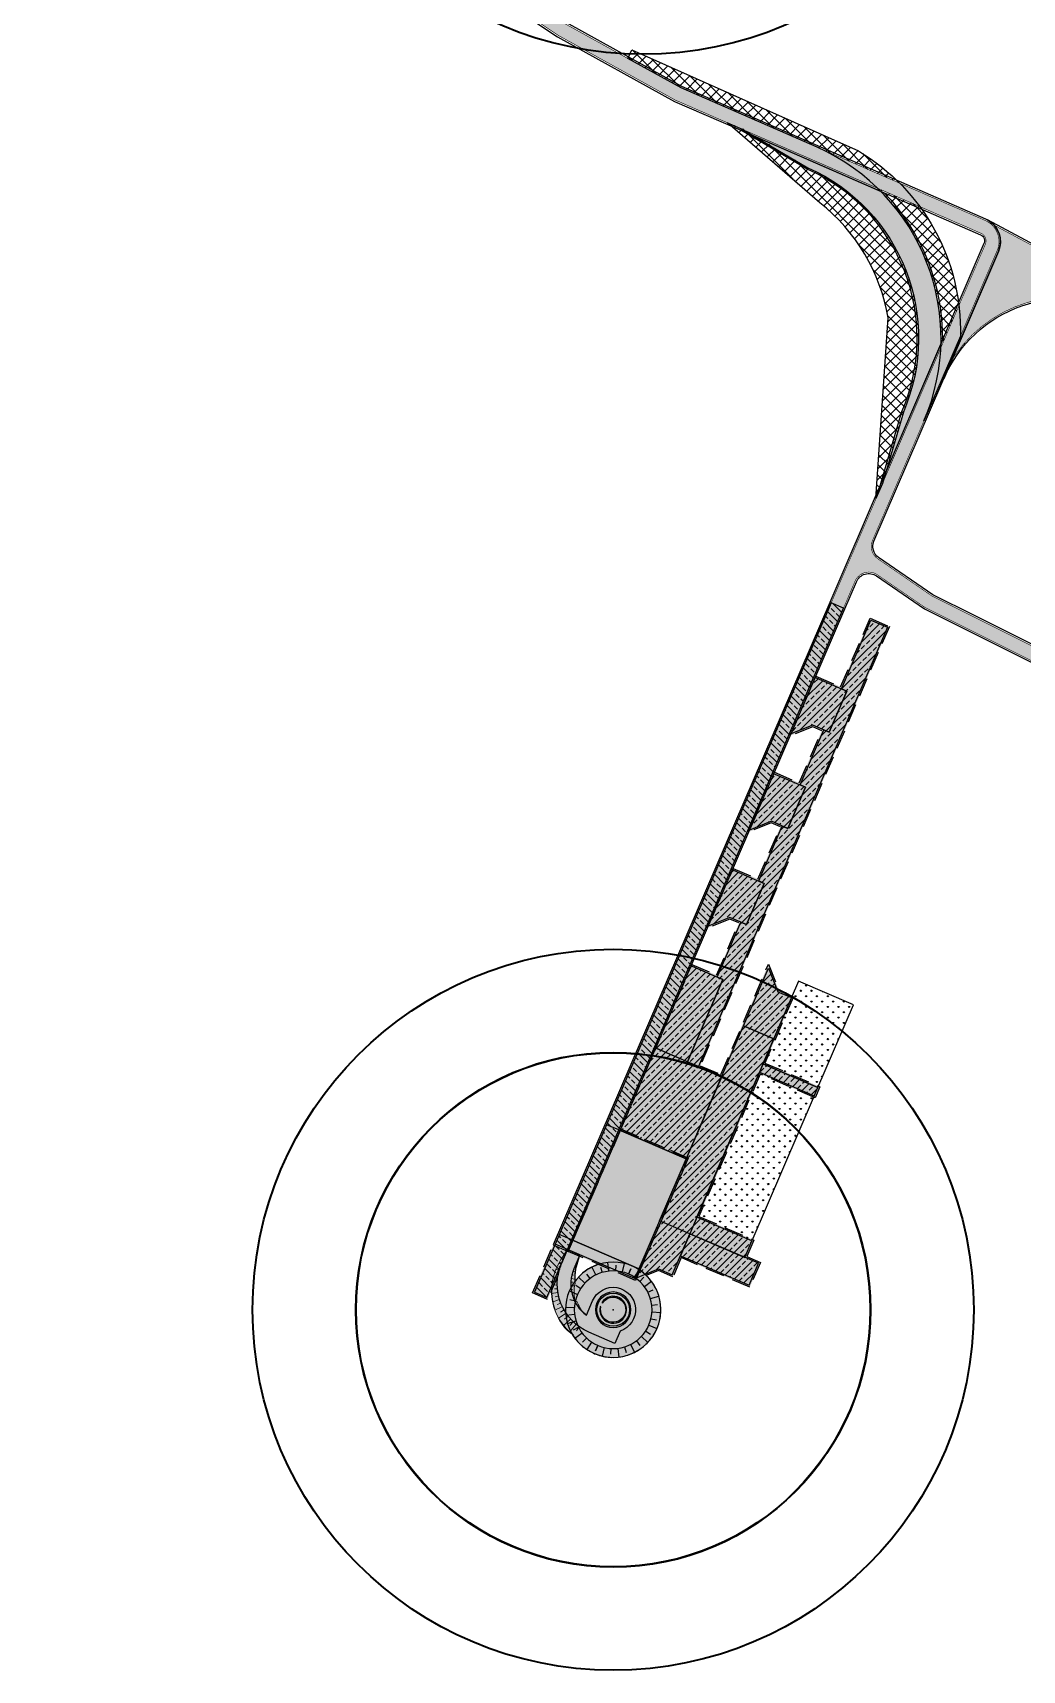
# Model space of a CAD drawing. Extents: x 466263 to 469319, y 5887365 to 5890189.
# Drawn here: x 467568 to 467899, y 5888338 to 5888886 of the extents above; entities that cross this region are included whole.
import ezdxf

# ---------------------------------------------------------------- set-up
doc = ezdxf.new("R2010")
doc.units = 0
doc.header["$MEASUREMENT"] = 0
doc.linetypes.add('VERDECKT', pattern=[9.524999999999995, 6.349999999999997, -3.174999999999998])
doc.layers.get('0').update_dxf_attribs({"linetype": 'CONTINUOUS'})
for name, color, linetype, transparency in [('UTEC -Flächen mit Böschung 0.5 m- KSF dauerhaft', 24, 'VERDECKT', 0.5), ('UTEC -Flächen mit Böschung 0.5 m- KSF temporär', 54, 'VERDECKT', 0.5), ('UTEC -Flächen mit Böschung 0.5 m- Zuwegung dauerhaft', 32, 'VERDECKT', 0.5), ('UTEC -Flächen mit Böschung 0.5 m- Zuwegung temporär', 84, 'VERDECKT', 0.5), ('UTEC -Flächen- Fundament', 162, 'VERDECKT', 0.5), ('UTEC -Flächen- KSF Blattlager', 254, 'CONTINUOUS', 0.5), ('UTEC -Flächen- KSF dauerhaft', 252, 'CONTINUOUS', 0.5), ('UTEC -Flächen- KSF temporär', 254, 'CONTINUOUS', 0.5), ('UTEC -Flächen- Zuwegung dauerhaft', 33, 'CONTINUOUS', 0.5), ('UTEC -Flächen- Zuwegung temporär', 85, 'CONTINUOUS', 0.5), ('UTEC -Flächen- Zuwegung Überschwenkbereich', 252, 'CONTINUOUS', 0.5)]:
    doc.layers.add(name, color=color, linetype=linetype, transparency=transparency)
for name, color, linetype, lineweight in [('UTEC -WKA- Kreise - Baulast', 70, 'CONTINUOUS', 35), ('UTEC -WKA- Kreise - Rotor (ohne Exzentrizität)', 150, 'CONTINUOUS', 35), ('UTEC -WKA- Kreise - Rotorüberstrich (mit Exzentrizität)', 150, 'CONTINUOUS', 35)]:
    doc.layers.add(name, color=color, linetype=linetype, lineweight=lineweight)
for name, color, linetype in [('UTEC -WKA- Kreise - Standort', 10, 'CONTINUOUS'), ('UTEC -WKA- KSF Blattlager', 253, 'CONTINUOUS'), ('UTEC -WKA- KSF dauerhaft', 7, 'CONTINUOUS'), ('UTEC -WKA- KSF temporär', 253, 'CONTINUOUS'), ('UTEC -WKA- Turm & Fundament', 7, 'CONTINUOUS'), ('UTEC -WKA- Turm & Fundament Schraffur', 253, 'CONTINUOUS'), ('UTEC -Zuwegung- dauerhaft', 34, 'CONTINUOUS'), ('UTEC -Zuwegung- temporär', 86, 'CONTINUOUS'), ('UTEC -Zuwegung- Überschwenkbereich', 253, 'CONTINUOUS')]:
    doc.layers.add(name, color=color, linetype=linetype)
doc.layers.add('UTEC __Hilfslinien__', color=201, linetype='CONTINUOUS', plot=False)

# ---------------------------------------------------------------- blocks, each defined once
blk = doc.blocks.new('WKA - Fundament')
at = {"layer": 'UTEC -WKA- Turm & Fundament'}
for radius in [13, 5.94]:
    blk.add_circle((0, 0), radius, dxfattribs=at)
at = {"layer": 'UTEC -WKA- Turm & Fundament Schraffur'}
for points in [[(-8.356238925919111, 9.958577760551632), (-10.24860564883261, 12.21381260109001)], [(-6.499999999992722, 11.25833024920166), (-7.457968019860345, 12.91757953163915)], [(-4.446261863225116, 12.21600407022015), (-5.453169165174356, 14.98245914581139)], [(-2.257426309660559, 12.8025007891606), (-2.590125111487167, 14.68932945537017)], [(-2.2737e-12, 13), (-3.638e-12, 15.94399999999905)], [(2.257426309667605, 12.80250078915924), (2.590125111494669, 14.68932945537199)], [(4.446261863231483, 12.21600407021742), (5.453169165181633, 14.98245914581139)], [(6.499999999998181, 11.25833024919848), (7.457968019870349, 12.91757953164415)], [(8.356238925923435, 9.958577760547996), (10.24860564883988, 12.21381260109001)], [(-11.25833024919552, 6.500000000003637), (-13.80790903793104, 7.972000000000661)], [(-9.958577760542992, 8.356238925929574), (-11.42626991715178, 9.587778873221849)], [(9.958577760545948, 8.356238925925936), (11.42626991716611, 9.587778873227762)], [(11.25833024919734, 6.500000000000452), (13.80790903793831, 7.972000000000661)], [(-12.80250078915833, 2.2574263096717), (-15.70177481401924, 2.768646544721832)], [(-14.91593603973206, 0), (-13, 0)], [(-13, 0), (-14.91593603973206, 0)], [(-12.21600407021583, 4.446261863236486), (-14.01639502864964, 5.101550582148774)], [(12.21600407021651, 4.446261863234211), (14.01639502866737, 5.101550582152412)], [(12.80250078915855, 2.257426309670333), (15.70177481402652, 2.768646544721832)], [(13, 0), (14.91593603975116, 0)], [(14.91593603975116, 0), (13, 0)], [(-15.70177481402675, -2.768646544721375), (-12.80250078915878, -2.257426309669881)], [(-14.01639502865191, -5.101550582146046), (-12.21600407021674, -4.446261863233758)], [(14.01639502866965, -5.101550582150136), (12.21600407021765, -4.446261863231483)], [(15.70177481403402, -2.768646544721375), (12.80250078915901, -2.257426309668517)], [(-13.80790903793831, -7.972000000001571), (-11.25833024919689, -6.500000000001362)], [(-11.42626991715656, -9.587778873220033), (-9.958577760545722, -8.356238925925936)], [(-10.24860564884125, -12.21381260109047), (-8.356238925924117, -9.95857776054754)], [(10.24860564884852, -12.21381260109047), (8.356238925928206, -9.958577760543903)], [(11.42626991717065, -9.587778873225943), (9.958577760548678, -8.356238925922298)], [(13.80790903794559, -7.972000000001571), (11.2583302491987, -6.499999999998181)], [(-7.457968019866711, -12.91757953163869), (-6.499999999997726, -11.25833024919893)], [(-5.453169165181178, -14.98245914581184), (-4.446261863231028, -12.21600407021788)], [(-2.590125111494669, -14.68932945537244), (-2.257426309667605, -12.80250078915924)], [(1.04592e-11, -15.94400000000087), (9.0949e-12, -13)], [(2.590125111502401, -14.68932945537426), (2.257426309674654, -12.80250078915787)], [(5.453169165188455, -14.98245914581184), (4.446261863237396, -12.2160040702156)], [(7.457968019876942, -12.91757953164415), (6.500000000003183, -11.25833024919575)]]:
    blk.add_lwpolyline(points, dxfattribs=at)
blk.add_circle((0, 0), 15.944, dxfattribs=at)

msp = doc.modelspace()

# ---------------------------------------------------------------- hatches: boundary and pattern name
at = {"layer": 'UTEC -Flächen mit Böschung 0.5 m- KSF dauerhaft'}
h = msp.add_hatch(color=256, dxfattribs=at)
h.dxf.hatch_style = 1
h.paths.add_polyline_path([(467770.1296144328, 5888468.9222473), (467747.6252475551, 5888478.607466526), (467765.2167681879, 5888519.482745139), (467787.7211350656, 5888509.797525911)])
at = {"layer": 'UTEC -Flächen mit Böschung 0.5 m- KSF temporär'}
h = msp.add_hatch(color=256, dxfattribs=at)
h.dxf.hatch_style = 1
edge = h.paths.add_edge_path()
edge.add_line((467765.2167681879, 5888519.482745139), (467788.9356724119, 5888574.595480349))
edge.add_line((467788.9356724119, 5888574.595480349), (467797.2025826934, 5888571.037644718))
edge.add_line((467797.2025826934, 5888571.037644718), (467804.713569031, 5888588.490010866))
edge.add_line((467804.713569031, 5888588.490010866), (467801.688896497, 5888589.791741181))
edge.add_line((467801.688896497, 5888589.791741181), (467794.1905534305, 5888586.805608752))
edge.add_line((467794.1905534305, 5888586.805608752), (467802.7716998758, 5888606.74457589))
edge.add_line((467802.7716998758, 5888606.74457589), (467811.0386101574, 5888603.186740255))
edge.add_line((467811.0386101574, 5888603.186740255), (467818.549596495, 5888620.639106404))
edge.add_line((467818.549596495, 5888620.639106404), (467815.524923961, 5888621.940836721))
edge.add_line((467815.524923961, 5888621.940836721), (467808.0265808945, 5888618.954704291))
edge.add_line((467808.0265808945, 5888618.954704291), (467816.6077273398, 5888638.893671428))
edge.add_line((467816.6077273398, 5888638.893671428), (467824.8746376215, 5888635.335835796))
edge.add_line((467824.8746376215, 5888635.335835796), (467832.3856239591, 5888652.788201945))
edge.add_line((467832.3856239591, 5888652.788201945), (467829.360951425, 5888654.08993226))
edge.add_line((467829.360951425, 5888654.08993226), (467821.8626083584, 5888651.103799832))
edge.add_line((467821.8626083584, 5888651.103799832), (467830.4437548038, 5888671.042766969))
edge.add_line((467830.4437548038, 5888671.042766969), (467838.7106650855, 5888667.484931336))
edge.add_line((467838.7106650855, 5888667.484931336), (467848.5935418454, 5888690.448571005))
edge.add_line((467848.5935418454, 5888690.448571005), (467855.0233609533, 5888687.681365516))
edge.add_line((467855.0233609533, 5888687.681365516), (467791.7729496892, 5888540.714071617))
edge.add_line((467791.7729496892, 5888540.714071617), (467798.6620415907, 5888537.749208587))
edge.add_line((467798.6620415907, 5888537.749208587), (467814.5565168384, 5888574.681269084))
edge.add_line((467814.5565168384, 5888574.681269084), (467818.0658797836, 5888565.869065359))
edge.add_line((467818.0658797836, 5888565.869065359), (467822.9276434913, 5888563.776704905))
edge.add_line((467822.9276434913, 5888563.776704905), (467813.3807845411, 5888541.593828982))
edge.add_line((467813.3807845411, 5888541.593828982), (467831.751696278, 5888533.687527574))
edge.add_line((467831.751696278, 5888533.687527574), (467830.1704359965, 5888530.013345228))
edge.add_line((467830.1704359965, 5888530.013345228), (467811.7995242595, 5888537.919646635))
edge.add_line((467811.7995242595, 5888537.919646635), (467791.3024378592, 5888490.293057957))
edge.add_line((467791.3024378592, 5888490.293057957), (467809.6733495961, 5888482.38675655))
edge.add_line((467809.6733495961, 5888482.38675655), (467807.3014591738, 5888476.875483028))
edge.add_line((467807.3014591738, 5888476.875483028), (467811.8941871082, 5888474.898907676))
edge.add_line((467811.8941871082, 5888474.898907676), (467808.3363514744, 5888466.631997395))
edge.add_line((467808.3363514744, 5888466.631997395), (467785.3727118033, 5888476.514874155))
edge.add_line((467785.3727118033, 5888476.514874155), (467782.6055063104, 5888470.085055048))
edge.add_line((467782.6055063104, 5888470.085055048), (467777.7437426027, 5888472.177415502))
edge.add_line((467777.7437426027, 5888472.177415502), (467773.6951462864, 5888470.56510667))
edge.add_arc((467762.6301968293, 5888459.085645469), 15.9439999988537, 46.05334746244547, 55.86903532643668)
edge.add_line((467771.5761588028, 5888472.283406655), (467787.7211350656, 5888509.797525911))
edge.add_line((467787.7211350656, 5888509.797525911), (467765.2167681879, 5888519.482745139))
edge = h.paths.add_edge_path()
edge.add_line((467744.168817402, 5888470.576179834), (467740.7072338231, 5888462.532918755))
edge.add_line((467740.7072338231, 5888462.532918755), (467735.6552330954, 5888464.707151642))
edge.add_line((467735.6552330954, 5888464.707151642), (467742.5732468274, 5888480.781699412))
edge.add_line((467742.5732468274, 5888480.781699412), (467747.1659747616, 5888478.80512406))
edge.add_line((467747.1659747616, 5888478.80512406), (467745.3514114072, 5888474.588843715))
edge.add_arc((467761.4259591797, 5888467.670829983), 17.50000000247827, 156.7143743619304, 170.4435070374228)
at = {"layer": 'UTEC -Flächen- Fundament', "lineweight": 20}
h = msp.add_hatch(color=256, dxfattribs=at)
h.dxf.hatch_style = 1
edge = h.paths.add_edge_path()
edge.add_line((467771.5761588028, 5888472.283406655), (467770.1296144328, 5888468.9222473))
edge.add_line((467770.1296144328, 5888468.9222473), (467757.7309490819, 5888474.25826909))
edge.add_arc((467762.6301968294, 5888459.085645469), 15.94400000142839, 107.8952940860347, 143.4101060261473)
edge.add_arc((467762.2711681329, 5888469.747515911), 12.49653124716716, 167.6465470224861, 185.3166089988393, ccw=False)
edge.add_line((467750.0639764875, 5888472.421046412), (467751.3329196433, 5888477.011793241))
edge.add_line((467751.3329196433, 5888477.011793241), (467747.1659747616, 5888478.80512406))
edge.add_line((467747.1659747616, 5888478.80512406), (467745.3514114072, 5888474.588843715))
edge.add_arc((467761.4259591797, 5888467.670829983), 17.50000000253174, 156.7143743620057, 170.4435070374545)
edge.add_line((467744.168817402, 5888470.576179834), (467742.0450212593, 5888465.641372841))
edge.add_arc((467760.1411703175, 5888465.1132762), 18.10385309265136, 178.328422061706, 231.7042898853546)
edge.add_arc((467762.6153540717, 5888459.086607464), 15.95153692743863, 210.8576268930977, 415.8229661857214)
at = {"layer": 'UTEC -Flächen- KSF Blattlager'}
h = msp.add_hatch(dxfattribs=at)
h.set_pattern_fill('GRASS', color=256, scale=0.1)
h.set_pattern_definition([(90, (-2380.816296839942, -2597.376493512243), (-1.796051224, 1.796051224), [0.4762500000000001, -3.115852448]), (45, (-2380.816296839942, -2597.376493512243), (-1.79605122421383, 1.79605122421383), [0.4762500000000001, -2.06375]), (135, (-2380.816296839942, -2597.376493512243), (-1.79605122421383, -1.79605122421383), [0.4762500000000001, -2.06375])])
h.paths.add_polyline_path([(467824.642603585, 5888569.026363168), (467812.7238542125, 5888541.332213724), (467831.0947659492, 5888533.425912315), (467843.0135153219, 5888561.120061758)])
h.paths.add_polyline_path([(467829.9088207382, 5888530.670275556), (467809.0164192677, 5888482.125141291), (467790.6455075308, 5888490.031442699), (467811.5379090011, 5888538.576576962)])
at = {"layer": 'UTEC -Flächen- KSF dauerhaft'}
h = msp.add_hatch(color=256, dxfattribs=at)
h.dxf.hatch_style = 1
h.paths.add_polyline_path([(467771.251601921, 5888472.794087183), (467769.8679991745, 5888469.579177629), (467747.3636322967, 5888479.264396853), (467748.7472350432, 5888482.479306408)])
h.paths.add_polyline_path([(467787.0642047369, 5888509.535910658), (467771.251601921, 5888472.794087183), (467748.7472350432, 5888482.479306408), (467764.5598378592, 5888519.221129882)])
h = msp.add_hatch(dxfattribs=at)
h.set_pattern_fill('GRAVEL', color=256, scale=2)
h.set_pattern_definition([(228.012787504, (-2396.876296839942, -2595.376493512242), (-16.00000000000012, -18), [0.269072, -26.6381760941474]), (184.969740728, (-2397.056296839942, -2595.576493512242), (23.99999999999995, 2.00000000000007), [0.461736, -45.71184952245999]), (132.510447078, (-2397.516296839942, -2595.616493512242), (20.00000000000023, -21.99999999999973), [0.325576, -32.2320651921994]), (267.273689006, (-2398.296296839942, -2596.116493512243), (2.000000000000043, 40.00000000000003), [0.4204760000000002, -41.62711608325799]), (292.833654178, (-2398.316296839942, -2596.536493512243), (-9.999999999999975, 24.00000000000006), [0.4123099999999999, -40.81874625617659]), (357.273689006, (-2398.156296839943, -2596.916493512243), (-40.00000000000003, 2.000000000000051), [0.4204760000000002, -41.62711608325799]), (37.6942404667, (-2397.736296839942, -2596.936493512243), (-26, -19.99999999999994), [0.556058, -55.049697097832]), (72.2553283749, (-2397.296296839942, -2596.596493512242), (14.00000000000005, 44.00000000000001), [0.5249759999999998, -51.97264299362679]), (121.429565615, (-2397.136296839942, -2596.096493512243), (-16.00000000000004, 25.99999999999998), [0.4219000000000002, -41.76814621945799]), (175.236358309, (-2397.356296839942, -2595.736493512243), (21.99999999999997, -2.000000000000073), [0.4816640000000004, -23.6015251575846]), (222.397437798, (-2397.836296839942, -2595.696493512243), (-23.99999999999993, -21.99999999999994), [0.622896, -61.6667500095898]), (138.814074834, (-2396.316296839942, -2596.136493512243), (-14.00000000000006, 12), [0.2126019999999999, -21.04768962546939]), (171.46923439, (-2396.476296839942, -2595.996493512243), (26, -3.99999999999999), [0.404474, -40.043022832314]), (225, (-2396.876296839942, -2595.936493512243), (-2e-16, -1.999999999999864), [0.282842, -2.5455851247462]), (203.198590514, (-2397.016296839942, -2595.696493512243), (9.999999999999975, 3.999999999999948), [0.152316, -15.0792302117278]), (291.801409486, (-2397.156296839942, -2595.756493512244), (-1.999999999999366, 6.000000000000205), [0.215406, -10.554923614269]), (30.96375653209999, (-2397.076296839943, -2595.956493512243), (6.000000000000102, 3.999999999999958), [0.349858, -11.3120457896906]), (161.565051177, (-2396.776296839942, -2595.776493512243), (4.000000000000023, -1.999999999999953), [0.2529819999999999, -6.071573320336798]), (16.389540334, (-2398.316296839942, -2595.756493512244), (19.99999999999993, 6.000000000000087), [0.3544, -35.0856902933388]), (70.3461759419, (-2397.976296839942, -2595.656493512243), (-8.00000000000244, -22.00000000000679), [0.2973219999999999, -29.434815494638]), (293.198590514, (-2396.776296839942, -2595.376493512242), (-3.999999999999941, 9.999999999999982), [0.30463, -14.9269162117278]), (343.610459666, (-2396.656296839942, -2595.656493512243), (-19.99999999999993, 6.000000000000087), [0.3543999999999999, -35.08569029333798]), (339.44395478, (-2398.316296839942, -2596.996493512243), (-10.00000000000007, 4.000000000000047), [0.3417599999999999, -16.74624749063499]), (294.775140569, (-2397.996296839942, -2597.116493512242), (-10.00000000000001, 22.00000000000001), [0.286356, -28.349286126552]), (66.8014094864, (-2396.756296839942, -2597.376493512243), (3.999999999999961, 9.99999999999994), [0.30463, -14.9269162117278]), (17.3540246363, (-2396.636296839942, -2597.096493512243), (-25.99999999999996, -7.999999999999922), [0.335262, -33.19084722848]), (69.4439547804, (-2397.736296839942, -2597.376493512243), (-4.000000000000013, -9.999999999999908), [0.1708799999999999, -16.91712749063499]), (101.3099324739999, (-2396.876296839942, -2597.376493512243), (-1.999999999999926, 8.000000000000023), [0.10198, -10.0960590271856]), (165.963756532, (-2396.896296839942, -2597.276493512243), (5.999999999999917, -2.000000000000002), [0.41231, -7.8339012512354]), (186.009005957, (-2397.296296839942, -2597.176493512244), (20.00000000000009, 1.999999999999965), [0.3821, -37.82784634908561]), (303.690067526, (-2397.076296839943, -2596.136493512243), (-1.999999999999974, 3.999999999999971), [0.2884439999999999, -6.922658550927996]), (353.157226587, (-2396.916296839942, -2596.376493512243), (34.00000000000004, -4.000000000000103), [0.5035880000000001, -49.8551252480566]), (60.9453959009, (-2396.416296839942, -2596.436493512243), (-7.999999999999951, -13.99999999999995), [0.205912, -20.385348281974]), (90, (-2396.316296839942, -2596.256493512243), (-1.999999999999999, 2), [0.12, -1.879999999999999]), (120.256437164, (-2397.336296839942, -2597.116493512242), (8.000000000000018, -14.00000000000001), [0.277848, -27.50703997889961]), (48.01278750419999, (-2397.476296839942, -2596.876493512243), (16, 17.99999999999995), [0.538144, -26.3691040941474]), (0, (-2397.116296839942, -2596.476493512243), (2, 2), [0.5200000000000001, -1.479999999999999]), (325.304846469, (-2396.596296839943, -2596.476493512243), (20.00000000000028, -13.99999999999965), [0.3162279999999999, -31.30654860168399]), (254.0546040990001, (-2396.336296839942, -2596.656493512243), (-2.000000000000073, -8.000000000000009), [0.291204, -14.269015778561]), (207.645975364, (-2396.416296839942, -2596.936493512243), (-37.9999999999999, -20.0000000000001), [0.47413, -46.93894836451878]), (175.42607874, (-2396.836296839942, -2597.156493512243), (-25.99999999999991, 2.000000000000002), [0.501598, -49.6581468159378])])
edge = h.paths.add_edge_path()
edge.add_line((467751.4970874375, 5888477.485479036), (467749.484866548, 5888472.809925897))
edge.add_arc((467761.4259591766, 5888467.670829983), 12.999999999355, 156.7143743601515, 233.372010562445)
edge.add_line((467753.6699383529, 5888457.237990437), (467755.7411049261, 5888462.050508498))
edge.add_arc((467762.6301968272, 5888459.08564547), 7.49999999958382, -71.47531074343732, 156.7143743614962, ccw=False)
edge.add_line((467765.0130463368, 5888451.974244186), (467763.23412852, 5888447.840789042))
edge.add_line((467763.23412852, 5888447.840789042), (467754.507945445, 5888451.596282212))
edge.add_arc((467761.4259591778, 5888467.670829983), 17.50000000173109, 156.7143743594443, 246.71437435797299, ccw=False)
edge.add_line((467745.3514114072, 5888474.588843715), (467747.3636322967, 5888479.264396853))
edge.add_line((467747.3636322967, 5888479.264396853), (467751.4970874375, 5888477.485479036))
edge = h.paths.add_edge_path(flags=16)
edge.add_arc((467762.6301968275, 5888459.085645469), 5.499999999999999, 0, 360)
at = {"layer": 'UTEC -Flächen- KSF temporär'}
h = msp.add_hatch(dxfattribs=at)
h.set_pattern_fill('ANSI33', color=256, scale=0.5, angle=90)
h.set_pattern_definition([(135, (-2399.316296839942, -2597.376493512243), (-2.245064030267287, -2.245064030267287), []), (135, (-2399.316296839942, -2595.131428512243), (-2.245064030267287, -2.245064030267287), [1.587499999999999, -0.79375])])
h.paths.add_polyline_path([(467835.5362460943, 5888695.523709198), (467736.3121634241, 5888464.968766901), (467740.4456185647, 5888463.189849082), (467839.6697012352, 5888693.744791381)])
h = msp.add_hatch(dxfattribs=at)
h.set_pattern_fill('ANSI33', color=256, scale=0.5)
h.set_pattern_definition([(45, (-2399.316296839942, -2597.376493512243), (-2.245064030267287, 2.245064030267287), []), (45, (-2397.071231839942, -2597.376493512243), (-2.245064030267287, 2.245064030267287), [1.587499999999999, -0.79375])])
h.paths.add_polyline_path([(467854.3664306245, 5888687.419750255), (467791.1160193608, 5888540.45245636), (467787.4418370135, 5888542.033716642), (467799.3012891254, 5888569.590084247), (467797.4641979517, 5888570.380714387), (467805.3704993597, 5888588.751626124), (467807.2075905332, 5888587.960995984), (467813.1373165894, 5888601.739179786), (467811.3002254156, 5888602.529809928), (467819.2065268237, 5888620.900721664), (467821.0436179973, 5888620.110091522), (467826.9733440535, 5888633.888275326), (467825.1362528796, 5888634.678905467), (467833.0425542877, 5888653.049817203), (467834.8796454613, 5888652.259187063), (467840.8093715175, 5888666.037370866), (467838.9722803436, 5888666.828001006), (467848.8551571037, 5888689.791640678)])
h.paths.add_polyline_path([(467840.8093715175, 5888666.037370866), (467834.8796454613, 5888652.259187063), (467829.3683719402, 5888654.631077486), (467821.4852079968, 5888651.491694387), (467829.7868244752, 5888670.781151711)], flags=17)
h.paths.add_polyline_path([(467826.9733440535, 5888633.888275326), (467821.0436179973, 5888620.110091522), (467815.5323444763, 5888622.481981946), (467807.6491805328, 5888619.342598847), (467815.9507970112, 5888638.632056171)], flags=17)
h.paths.add_polyline_path([(467799.3012891254, 5888569.590084247), (467787.4418370135, 5888542.033716642), (467776.4192899712, 5888546.777497487), (467788.2787420832, 5888574.333865092)])
h.paths.add_polyline_path([(467813.1373165894, 5888601.739179786), (467807.2075905332, 5888587.960995984), (467801.6963170121, 5888590.332886406), (467793.8131530688, 5888587.193503306), (467802.1147695472, 5888606.482960631)], flags=17)
h.paths.add_polyline_path([(467764.5598378592, 5888519.221129882), (467776.4192899712, 5888546.777497487), (467798.923656849, 5888537.092278262), (467787.0642047369, 5888509.535910658)])
h.paths.add_polyline_path([(467812.7238542125, 5888541.332213724), (467811.5379090011, 5888538.576576962), (467829.9088207382, 5888530.670275556), (467831.0947659492, 5888533.425912315)])
h.paths.add_polyline_path([(467790.6455075308, 5888490.031442699), (467788.2736171083, 5888484.520169177), (467806.6445288452, 5888476.61386777), (467809.0164192677, 5888482.125141291)])
h.paths.add_polyline_path([(467816.3409871067, 5888549.736905844), (467788.2736171083, 5888484.520169177), (467778.169615653, 5888488.868634953), (467806.2369856514, 5888554.085371618)])
h.paths.add_polyline_path([(467806.2369856514, 5888554.085371618), (467814.5386021298, 5888573.374828942), (467817.6779852284, 5888565.491664998), (467822.2707131626, 5888563.515089648), (467816.3409871067, 5888549.736905844)], flags=17)
h.paths.add_polyline_path([(467778.169615653, 5888488.868634953), (467769.8679991745, 5888469.579177629), (467777.7511631179, 5888472.718560727), (467782.3438910523, 5888470.741985375), (467788.2736171083, 5888484.520169177)])
h.paths.add_polyline_path([(467811.2372567794, 5888474.637292417), (467788.2736171083, 5888484.520169177), (467785.1110965451, 5888477.171804482), (467808.0747362161, 5888467.288927722)])
at = {"layer": 'UTEC -Flächen- Zuwegung dauerhaft', "linetype": 'ByBlock', "transparency": 33554687}
h = msp.add_hatch(color=256, dxfattribs=at)
h.dxf.hatch_style = 1
edge = h.paths.add_edge_path()
edge.add_line((467161.2238384848, 5889183.860414687), (467328.3059508587, 5889110.694583854))
edge.add_line((467328.3059508587, 5889110.694583854), (467387.6546626089, 5889085.800720166))
edge.add_line((467387.6546626089, 5889085.800720166), (467408.4717170744, 5889077.023495592))
edge.add_line((467408.4717170744, 5889077.023495592), (467452.9652167604, 5889056.913677186))
edge.add_line((467452.9652167604, 5889056.913677186), (467482.8594347517, 5889038.179260146))
edge.add_line((467482.8594347517, 5889038.179260146), (467596.2248761559, 5888984.882597482))
edge.add_line((467596.2248761559, 5888984.882597482), (467611.7411370408, 5888976.068674606))
edge.add_line((467611.7411370408, 5888976.068674606), (467626.4762803078, 5888965.894863622))
edge.add_line((467626.4762803078, 5888965.894863622), (467662.2722898613, 5888941.181857027))
edge.add_line((467662.2722898613, 5888941.181857027), (467706.5966833199, 5888910.580560507))
edge.add_line((467706.5966833199, 5888910.580560507), (467744.2713169934, 5888885.413581919))
edge.add_line((467744.2713169934, 5888885.413581919), (467783.392510094, 5888863.773766201))
edge.add_line((467783.392510094, 5888863.773766201), (467803.7309663348, 5888854.91048106))
edge.add_line((467803.7309663348, 5888854.91048106), (467885.6886416062, 5888819.196218793))
edge.add_arc((467884.5900628961, 5888816.675182335), 2.75000000019332, -23.263205345772292, 66.4541272544426, ccw=False)
edge.add_line((467887.1164884641, 5888815.589054419), (467835.5362460943, 5888695.523709198))
edge.add_line((467835.5362460943, 5888695.523709198), (467743.2301771561, 5888481.04331467))
edge.add_line((467743.2301771561, 5888481.04331467), (467747.3636322967, 5888479.264396853))
edge.add_line((467747.3636322967, 5888479.264396853), (467839.6697012352, 5888693.744791381))
edge.add_line((467839.6697012352, 5888693.744791381), (467843.5399138097, 5888702.832563583))
edge.add_arc((467848.1334148419, 5888700.857785553), 5.000000000098614, 55.49663347321831, 156.736794648986, ccw=False)
edge.add_line((467850.9656881375, 5888704.978250087), (467866.9651252842, 5888693.980757405))
edge.add_line((467866.9651252842, 5888693.980757405), (467881.2735465089, 5888686.828063624))
edge.add_line((467881.2735465089, 5888686.828063624), (467921.6173650909, 5888666.660423382))
edge.add_line((467921.6173650909, 5888666.660423382), (467955.0831704399, 5888651.452040912))
edge.add_line((467955.0831704399, 5888651.452040912), (467988.2156329928, 5888636.983623199))
edge.add_line((467988.2156329928, 5888636.983623199), (468022.1288413506, 5888622.126106081))
edge.add_line((468022.1288413506, 5888622.126106081), (468034.2801373327, 5888616.811099509))
edge.add_line((468034.2801373327, 5888616.811099509), (468039.9912397404, 5888614.527195036))
edge.add_arc((468042.6832769991, 5888621.258869077), 7.250000000273489, 248.2032305211657, 336.4979976853574)
edge.add_line((468049.3318615052, 5888618.367705977), (468088.1067980805, 5888707.535433209))
edge.add_arc((468090.628674961, 5888706.438785142), 2.749999996723889, 61.8656010810796, 156.4979977896841, ccw=False)
edge.add_line((468091.9254138169, 5888708.863855929), (468134.7111038021, 5888685.98540353))
edge.add_line((468134.7111038021, 5888685.98540353), (468136.8330401137, 5888689.953701186))
edge.add_line((468136.8330401137, 5888689.953701186), (468094.0473501252, 5888712.832153587))
edge.add_arc((468090.6286749627, 5888706.438785137), 7.250000000298518, 61.8656011442634, 156.4979976935745)
edge.add_line((468083.9800904561, 5888709.329948236), (468045.2051538811, 5888620.162221002))
edge.add_arc((468042.6832769987, 5888621.258869076), 2.750000001403171, 248.2032305306532, 336.49799766280546, ccw=False)
edge.add_line((468041.6621594178, 5888618.705475473), (468036.017712783, 5888620.962723903))
edge.add_line((468036.017712783, 5888620.962723903), (468023.9346159704, 5888626.24789914))
edge.add_line((468023.9346159704, 5888626.24789914), (467990.0189509289, 5888641.106492542))
edge.add_line((467990.0189509289, 5888641.106492542), (467956.9145877964, 5888655.562639685))
edge.add_line((467956.9145877964, 5888655.562639685), (467923.5549758614, 5888670.722763045))
edge.add_line((467923.5549758614, 5888670.722763045), (467883.2856663221, 5888690.853156648))
edge.add_line((467883.2856663221, 5888690.853156648), (467869.2567013086, 5888697.866151949))
edge.add_line((467869.2567013086, 5888697.866151949), (467851.1399942014, 5888710.318987135))
edge.add_arc((467853.9722674969, 5888714.439451669), 4.999999999311043, 156.7367946595808, 235.4966334677227, ccw=False)
edge.add_line((467849.3787664645, 5888716.414229699), (467891.0541334469, 5888813.354664711))
edge.add_arc((467883.9342068508, 5888816.415570658), 7.749999996997954, 336.736794632963, 426.4541272702157)
edge.add_line((467887.0302013939, 5888823.520309762), (467805.5286405878, 5888859.035813442))
edge.add_line((467805.5286405878, 5888859.035813442), (467785.3849078053, 5888867.814240153))
edge.add_line((467785.3849078053, 5888867.814240153), (467746.6142802287, 5888889.26014124))
edge.add_line((467746.6142802287, 5888889.26014124), (467714.7138549377, 5888910.569899077))
edge.add_arc((467717.4912172818, 5888914.727573722), 5.000000004561696, 156.678728992453, 236.2567366060093, ccw=False)
edge.add_line((467712.8997199175, 5888916.707005962), (467750.4488374679, 5889003.80605912))
edge.add_line((467750.4488374679, 5889003.80605912), (467774.5979108268, 5889059.822326901))
edge.add_line((467774.5979108268, 5889059.822326901), (467770.4655632038, 5889061.603815918))
edge.add_line((467770.4655632038, 5889061.603815918), (467746.3164898447, 5889005.587548139))
edge.add_line((467746.3164898447, 5889005.587548139), (467709.8730485795, 5888921.053225227))
edge.add_arc((467705.2815512197, 5888923.03265747), 5.000000000566027, 235.37903284189548, 336.67872895199173, ccw=False)
edge.add_line((467702.4408265672, 5888918.918014902), (467664.828942049, 5888944.885035336))
edge.add_line((467664.828942049, 5888944.885035336), (467629.0329110003, 5888969.598056771))
edge.add_line((467629.0329110003, 5888969.598056771), (467614.1354453828, 5888979.88394247))
edge.add_line((467614.1354453828, 5888979.88394247), (467598.2788475065, 5888988.891191822))
edge.add_line((467598.2788475065, 5888988.891191822), (467485.0316629435, 5889042.128595474))
edge.add_line((467485.0316629435, 5889042.128595474), (467455.0964544711, 5889060.888700852))
edge.add_line((467455.0964544711, 5889060.888700852), (467410.3250804919, 5889081.124110672))
edge.add_line((467410.3250804919, 5889081.124110672), (467389.3931534818, 5889089.95134054))
edge.add_line((467389.3931534818, 5889089.95134054), (467340.1854522055, 5889110.591044267))
edge.add_arc((467342.1196574056, 5889115.201776339), 4.999999999645334, 154.5946487236015, 247.2419180683372, ccw=False)
edge.add_line((467337.6031812682, 5889117.346873843), (467395.2742611796, 5889238.772615962))
edge.add_line((467395.2742611796, 5889238.772615962), (467391.2094326555, 5889240.703203712))
edge.add_line((467391.2094326555, 5889240.703203712), (467333.2758219189, 5889118.724706204))
edge.add_arc((467328.7593457808, 5889120.869803709), 5.000000000969319, 246.3528309579903, 334.5946487173953, ccw=False)
edge.add_line((467326.7538292949, 5889116.289639559), (467167.8960943486, 5889185.848676333))
edge.add_arc((467169.5649794791, 5889190.297825883), 4.751853248649042, 153.0924593401844, 249.4388286316699, ccw=False)
edge.add_line((467165.3275714754, 5889192.448286926), (467161.2238384848, 5889183.860414687))
at = {"layer": 'UTEC -Flächen- Zuwegung temporär', "linetype": 'ByBlock'}
h = msp.add_hatch(color=256, dxfattribs=at)
h.dxf.hatch_style = 1
edge = h.paths.add_edge_path()
edge.add_line((467827.7730996637, 5888841.152109177), (467805.8231564232, 5888853.998778462))
edge.add_line((467805.8231564232, 5888853.998778462), (467834.9588586522, 5888841.227416174))
edge.add_line((467834.9588586522, 5888841.227416174), (467851.0694481094, 5888834.282041467))
edge.add_arc((467802.2778499518, 5888784.088616095), 70.00000001047074, -2.607056167888686, 45.81136934852702, ccw=False)
edge.add_line((467872.2053982553, 5888780.904595087), (467852.7000287147, 5888735.533452728))
edge.add_line((467852.7000287147, 5888735.533452728), (467859.6966128657, 5888759.403890725))
edge.add_arc((467802.2778499621, 5888784.088616096), 62.50000000024913, 336.736794653245, 425.9255100218426)
h = msp.add_hatch(color=256, dxfattribs=at)
h.dxf.hatch_style = 1
edge = h.paths.add_edge_path()
edge.add_line((467930.9224838435, 5888800.058618508), (467928.8005475354, 5888796.090320853))
edge.add_line((467928.8005475354, 5888796.090320853), (467935.283195383, 5888792.623906025))
edge.add_arc((467914.064046031, 5888752.940815159), 44.99999999858978, 61.86590972693657, 156.7367946554638)
edge.add_line((467872.7225367413, 5888770.713817424), (467891.0541334469, 5888813.354664711))
edge.add_arc((467883.9342068481, 5888816.415570658), 7.749999998929562, 336.7367946465969, 421.8453621570509)
edge.add_line((467887.5910666071, 5888823.248569756), (467930.9224838435, 5888800.058618508))
at = {"layer": 'UTEC -Flächen- Zuwegung Überschwenkbereich', "linetype": 'ByBlock'}
h = msp.add_hatch(dxfattribs=at)
h.set_pattern_fill('ANSI37', color=256, scale=20)
h.set_pattern_definition([(45, (0, 0), (-1.767766952966368, 1.767766952966368), []), (135, (0, 0), (-1.767766952966368, -1.767766952966368), [])])
h.paths.add_polyline_path([(467768.8350511557, 5888880.628140908), (467767.5241625975, 5888877.694108843), (467785.3849078053, 5888867.814240153), (467805.5286405878, 5888859.035813442), (467858.4555027764, 5888835.972154904, 0.0627590273478887), (467844.6630436932, 5888846.749149286)])
h.paths.add_polyline_path([(467865.1669484447, 5888828.138848379), (467851.0694481093, 5888834.282041467, -0.2145687569911557), (467872.2041357796, 5888780.876988501), (467878.2911430291, 5888795.045953076, 0.1292686990249784)])
edge = h.paths.add_edge_path()
edge.add_line((467801.3606632807, 5888856.238666525), (467806.4516639731, 5888853.964071562))
edge.add_line((467806.4516639731, 5888853.964071562), (467827.7730996637, 5888841.152109177))
edge.add_arc((467802.2778499621, 5888784.088616096), 62.49999999995689, -23.263205346755, 65.9255100218428, ccw=False)
edge.add_line((467859.6966128657, 5888759.403890725), (467852.7000287147, 5888735.533452728))
edge.add_line((467852.7000287147, 5888735.533452728), (467850.5373858707, 5888730.440177392))
edge.add_line((467850.5373858707, 5888730.440177392), (467854.5823504524, 5888790.905466565))
edge.add_arc((467792.9629141001, 5888780.451038623), 62.4999999999015, 9.629178080899603, 51.58199101950655)
edge.add_line((467831.8000439115, 5888829.419674992), (467801.3606632807, 5888856.238666525))

# ---------------------------------------------------------------- linework, layer by layer
at = {"layer": 'UTEC -Flächen mit Böschung 0.5 m- KSF dauerhaft'}
msp.add_lwpolyline([(467770.1296144328, 5888468.9222473), (467747.6252475551, 5888478.607466526), (467765.2167681879, 5888519.482745139), (467787.7211350656, 5888509.797525911)], close=True, dxfattribs=at)
at = {"layer": 'UTEC -Flächen mit Böschung 0.5 m- KSF temporär'}
for points in [[(467765.2167681879, 5888519.482745139), (467788.9356724119, 5888574.595480349), (467797.2025826934, 5888571.037644718), (467804.713569031, 5888588.490010866), (467801.688896497, 5888589.791741181), (467794.1905534305, 5888586.805608752), (467802.7716998758, 5888606.74457589), (467811.0386101574, 5888603.186740255), (467818.549596495, 5888620.639106404), (467815.524923961, 5888621.940836721), (467808.0265808945, 5888618.954704291), (467816.6077273398, 5888638.893671428), (467824.8746376215, 5888635.335835796), (467832.3856239591, 5888652.788201945), (467829.360951425, 5888654.08993226), (467821.8626083584, 5888651.103799832), (467830.4437548038, 5888671.042766969), (467838.7106650855, 5888667.484931336), (467848.5935418454, 5888690.448571005), (467855.0233609533, 5888687.681365516), (467791.7729496892, 5888540.714071617), (467798.6620415907, 5888537.749208587), (467814.5565168384, 5888574.681269084), (467818.0658797836, 5888565.869065359), (467822.9276434913, 5888563.776704905), (467813.3807845411, 5888541.593828982), (467831.751696278, 5888533.687527574), (467830.1704359965, 5888530.013345228), (467811.7995242595, 5888537.919646635), (467791.3024378592, 5888490.293057957), (467809.6733495961, 5888482.38675655), (467807.3014591738, 5888476.875483028), (467811.8941871082, 5888474.898907676), (467808.3363514744, 5888466.631997395), (467785.3727118033, 5888476.514874155), (467782.6055063104, 5888470.085055048), (467777.7437426027, 5888472.177415502), (467773.6951462864, 5888470.56510667, 0.042855224566189), (467771.5761588028, 5888472.283406655), (467787.7211350656, 5888509.797525911)], [(467744.168817402, 5888470.576179834), (467740.7072338231, 5888462.532918755), (467735.6552330954, 5888464.707151642), (467742.5732468274, 5888480.781699412), (467747.1659747616, 5888478.80512406), (467745.3514114072, 5888474.588843715, 0.0599764024226876)]]:
    msp.add_lwpolyline(points, format="xyb", close=True, dxfattribs=at)
at = {"layer": 'UTEC -Flächen mit Böschung 0.5 m- Zuwegung dauerhaft', "linetype": 'ByBlock'}
for points in [[(467706.3157624899, 5888910.166920379), (467744.0109853871, 5888884.986188015), (467783.1711348399, 5888863.324823662), (467803.53121521, 5888854.452114952), (467885.4889000225, 5888818.737848528, -0.4127693175810221), (467886.6571383609, 5888815.786532221), (467835.0768450761, 5888695.721068527), (467742.5732468274, 5888480.781699412), (467747.6252475551, 5888478.607466526), (467840.1293498986, 5888693.548007213), (467843.9995920024, 5888702.63584875, -0.4728557859048247), (467850.6824608081, 5888704.566203635), (467866.7105057257, 5888693.549046901), (467881.0499776407, 5888686.380831066), (467921.4020750052, 5888666.209052311)], [(467923.7702659471, 5888671.174134117), (467883.5092352592, 5888691.300389173), (467869.5113208667, 5888698.297862454), (467851.4232215309, 5888710.731033588, -0.35785414821426), (467849.8381165677, 5888716.216751897), (467891.5134835502, 5888813.157186907, 0.4127693175923294), (467887.2299429775, 5888823.978680028), (467805.7283821714, 5888859.49418371), (467785.6062830597, 5888868.263182692), (467746.8746118353, 5888889.687535145)]]:
    msp.add_lwpolyline(points, format="xyb", dxfattribs=at)
at = {"layer": 'UTEC -Flächen mit Böschung 0.5 m- Zuwegung temporär', "linetype": 'ByBlock'}
for points in [[(467827.5442030519, 5888840.706735118), (467805.5962093774, 5888853.552263376), (467853.2603082035, 5888832.781931365, -0.1952171381946188), (467872.775161319, 5888783.472911952), (467852.1761836864, 5888735.523867008), (467859.2253279368, 5888759.573625736, 0.410343279159776)], [(467873.1818868453, 5888770.516339623, -0.4393416423489188), (467935.0478730156, 5888792.182744329), (467928.1238548735, 5888795.88516959), (467930.7173325825, 5888800.73531117), (467887.8271172689, 5888823.689341925, -0.3894192686725844), (467891.5134835502, 5888813.157186907)]]:
    msp.add_lwpolyline(points, format="xyb", close=True, dxfattribs=at)
at = {"layer": 'UTEC -Flächen- Fundament'}
msp.add_lwpolyline([(467771.5761588028, 5888472.283406655), (467770.1296144328, 5888468.9222473), (467757.7309490819, 5888474.25826909, 0.1562150251272539), (467749.8283984652, 5888468.589596999, -0.0772533267319871), (467750.0639764875, 5888472.421046412), (467751.3329196433, 5888477.011793241), (467747.1659747616, 5888478.80512406), (467745.3514114072, 5888474.588843715, 0.0599764024226196), (467744.168817402, 5888470.576179834), (467742.0450212593, 5888465.641372841, 0.2372003790046332), (467748.9218455586, 5888450.904960018, 1.245588227496011)], format="xyb", close=True, dxfattribs=at)
at = {"layer": 'UTEC -WKA- Kreise - Baulast'}
for centre in [(467772.6308580898, 5888999.68805461), (467762.6301968285, 5888459.085645466)]:
    msp.add_circle(centre, 120.6039999999998, dxfattribs=at)
at = {"layer": 'UTEC -WKA- Kreise - Rotor (ohne Exzentrizität)'}
msp.add_circle((467762.6301968285, 5888459.085645466), 86, dxfattribs=at)
at = {"layer": 'UTEC -WKA- Kreise - Rotorüberstrich (mit Exzentrizität)'}
msp.add_circle((467762.6301968285, 5888459.085645466), 86.09799999999996, dxfattribs=at)
at = {"layer": 'UTEC -WKA- Kreise - Standort', "color": 6, "linetype": 'ByBlock'}
msp.add_point((467762.6301968285, 5888459.085645466), dxfattribs=at)
at = {"layer": 'UTEC -WKA- KSF Blattlager'}
for points in [[(467824.642603585, 5888569.026363168), (467812.7238542125, 5888541.332213724), (467831.0947659492, 5888533.425912315), (467843.0135153219, 5888561.120061758)], [(467829.9088207382, 5888530.670275556), (467809.0164192677, 5888482.125141291), (467790.6455075308, 5888490.031442699), (467811.5379090011, 5888538.576576962)]]:
    msp.add_lwpolyline(points, close=True, dxfattribs=at)
at = {"layer": 'UTEC -WKA- KSF dauerhaft'}
for points in [[(467787.0642047369, 5888509.535910658), (467771.251601921, 5888472.794087183), (467748.7472350432, 5888482.479306408), (467764.5598378592, 5888519.221129882)], [(467771.251601921, 5888472.794087183), (467769.8679991745, 5888469.579177629), (467747.3636322967, 5888479.264396853), (467748.7472350432, 5888482.479306408)]]:
    msp.add_lwpolyline(points, close=True, dxfattribs=at)
msp.add_lwpolyline([(467751.4970874375, 5888477.485479036), (467749.484866548, 5888472.809925897, 0.3475404855923581), (467753.6699383529, 5888457.237990437), (467755.7411049261, 5888462.050508498, -1.542658710510289), (467765.0130463368, 5888451.974244186), (467763.23412852, 5888447.840789042), (467754.507945445, 5888451.596282212, -0.4142135623730952), (467745.3514114072, 5888474.588843715), (467747.3636322967, 5888479.264396853)], format="xyb", close=True, dxfattribs=at)
msp.add_circle((467762.6301968275, 5888459.085645469), 5.499999999999999, dxfattribs=at)
at = {"layer": 'UTEC -WKA- KSF temporär'}
for points in [[(467835.5362460943, 5888695.523709198), (467736.3121634241, 5888464.968766901), (467740.4456185647, 5888463.189849082), (467839.6697012352, 5888693.744791381)], [(467854.3664306245, 5888687.419750255), (467791.1160193608, 5888540.45245636), (467787.4418370135, 5888542.033716642), (467799.3012891254, 5888569.590084247), (467797.4641979517, 5888570.380714387), (467805.3704993597, 5888588.751626124), (467807.2075905332, 5888587.960995984), (467813.1373165894, 5888601.739179786), (467811.3002254156, 5888602.529809928), (467819.2065268237, 5888620.900721664), (467821.0436179973, 5888620.110091522), (467826.9733440535, 5888633.888275326), (467825.1362528796, 5888634.678905467), (467833.0425542877, 5888653.049817203), (467834.8796454613, 5888652.259187063), (467840.8093715175, 5888666.037370866), (467838.9722803436, 5888666.828001006), (467848.8551571037, 5888689.791640678)], [(467840.8093715175, 5888666.037370866), (467834.8796454613, 5888652.259187063), (467829.3683719402, 5888654.631077486), (467821.4852079968, 5888651.491694387), (467829.7868244752, 5888670.781151711)], [(467826.9733440535, 5888633.888275326), (467821.0436179973, 5888620.110091522), (467815.5323444763, 5888622.481981946), (467807.6491805328, 5888619.342598847), (467815.9507970112, 5888638.632056171)], [(467813.1373165894, 5888601.739179786), (467807.2075905332, 5888587.960995984), (467801.6963170121, 5888590.332886406), (467793.8131530688, 5888587.193503306), (467802.1147695472, 5888606.482960631)], [(467799.3012891254, 5888569.590084247), (467787.4418370135, 5888542.033716642), (467776.4192899712, 5888546.777497487), (467788.2787420832, 5888574.333865092)], [(467806.2369856514, 5888554.085371618), (467814.5386021298, 5888573.374828942), (467817.6779852284, 5888565.491664998), (467822.2707131626, 5888563.515089648), (467816.3409871067, 5888549.736905844)], [(467816.3409871067, 5888549.736905844), (467788.2736171083, 5888484.520169177), (467778.169615653, 5888488.868634953), (467806.2369856514, 5888554.085371618)], [(467764.5598378592, 5888519.221129882), (467776.4192899712, 5888546.777497487), (467798.923656849, 5888537.092278262), (467787.0642047369, 5888509.535910658)], [(467812.7238542125, 5888541.332213724), (467811.5379090011, 5888538.576576962), (467829.9088207382, 5888530.670275556), (467831.0947659492, 5888533.425912315)], [(467778.169615653, 5888488.868634953), (467769.8679991745, 5888469.579177629), (467777.7511631179, 5888472.718560727), (467782.3438910523, 5888470.741985375), (467788.2736171083, 5888484.520169177)], [(467790.6455075308, 5888490.031442699), (467788.2736171083, 5888484.520169177), (467806.6445288452, 5888476.61386777), (467809.0164192677, 5888482.125141291)], [(467811.2372567794, 5888474.637292417), (467788.2736171083, 5888484.520169177), (467785.1110965451, 5888477.171804482), (467808.0747362161, 5888467.288927722)]]:
    msp.add_lwpolyline(points, close=True, dxfattribs=at)
at = {"layer": 'UTEC -WKA- Turm & Fundament'}
msp.add_lwpolyline([(467759.1307997441, 5888461.408191497, -11.10999092558237), (467758.5378271385, 5888460.030373116), (467758.2580687925, 5888460.150772901, 11.91607978309962), (467758.8510413982, 5888461.528591281)], format="xyb", close=True, dxfattribs=at)
at = {"layer": 'UTEC -WKA- Turm & Fundament Schraffur', "lineweight": 13}
for points in [[(467747.3636322967, 5888479.264396853), (467746.7929538496, 5888478.437567338), (467746.2307862016, 5888477.596447143), (467745.6930443312, 5888476.721770963), (467745.1636700242, 5888475.866537478), (467744.6537384072, 5888475.002936427), (467744.5228098305, 5888474.805801962), (467744.0768662835, 5888473.983793853), (467743.5526622299, 5888472.87285296), (467743.097861373, 5888471.708999122), (467742.7291988396, 5888470.531117723), (467742.4299395029, 5888469.300323373), (467742.1973757996, 5888468.063869031), (467742.0814682367, 5888466.777209306), (467742.0406238705, 5888465.504332272), (467742.0775502642, 5888464.197984982), (467742.1895398548, 5888462.905420385), (467742.415478022, 5888461.609903353), (467742.7359220761, 5888460.319801443), (467742.7275545127, 5888460.300358753), (467743.1314293269, 5888459.043482225), (467743.6019997744, 5888457.780945698), (467744.1838112355, 5888456.562709675), (467744.8406858933, 5888455.358256344), (467745.5893588745, 5888454.206471083), (467746.4020199257, 5888453.096278765), (467746.5240911926, 5888452.951567499), (467747.3955700604, 5888452.138675531), (467748.4614758287, 5888451.24210793), (467749.3822152889, 5888450.567812109)], [(467745.3927464923, 5888474.684889029), (467744.6537384072, 5888475.002936427)], [(467745.8864327292, 5888475.832007742), (467745.6140492046, 5888475.949233618)], [(467746.380118966, 5888476.979126452), (467745.9716366114, 5888477.154925273)], [(467746.873805203, 5888478.126245161), (467746.7569631986, 5888478.176530534)], [(467751.4970874375, 5888477.485479036), (467751.1736511441, 5888476.552243751), (467750.9164744974, 5888475.579864379), (467750.6509302874, 5888474.588042314), (467750.3937536408, 5888473.61566294), (467750.136576994, 5888472.643283567), (467750.0639764875, 5888472.421046412), (467749.9379732908, 5888471.807003021), (467749.8228003476, 5888471.003947858), (467749.7826906011, 5888470.214675383), (467749.7703911078, 5888469.436478035), (467749.8247872483, 5888468.652620685), (467749.8681082619, 5888467.896573593), (467749.702974812, 5888467.138063807), (467749.6156121221, 5888466.346083771), (467749.5476921222, 5888465.54573617), (467749.5270250658, 5888464.748096132), (467749.5841287695, 5888463.916985842), (467749.660675163, 5888463.077507988), (467749.6523075998, 5888463.058065297), (467749.7955496269, 5888462.212927442), (467750.5284669745, 5888461.667062882), (467750.9665466618, 5888460.971561676), (467751.3128280258, 5888460.223392399), (467751.7147298964, 5888459.497373374), (467752.1638847106, 5888458.774061913), (467753.6699383529, 5888457.237990437)], [(467750.1202986301, 5888474.286402204), (467750.5168044008, 5888474.115757754)], [(467744.0668308528, 5888469.886831749), (467742.6186108493, 5888470.076291232)], [(467743.9517319685, 5888468.620242153), (467743.1293865974, 5888468.676688054)], [(467744.5562228249, 5888472.325074864), (467743.4605650564, 5888472.637172557)], [(467744.267802167, 5888471.112871241), (467743.6363518205, 5888471.246810195)], [(467744.932742766, 5888473.520942152), (467744.473842774, 5888473.674683758)], [(467748.4415272917, 5888468.306855623), (467749.154388731, 5888468.27286907)], [(467748.5617684172, 5888469.5450221), (467749.784173798, 5888469.361414839)], [(467748.801989321, 5888470.77492165), (467749.3025282236, 5888470.65176162)], [(467749.1606094489, 5888471.979100639), (467749.9350208542, 5888471.693054444)], [(467749.6266123932, 5888473.139283491), (467749.9259047137, 5888473.010476857)], [(467744.1475884765, 5888464.894518413), (467742.047522194, 5888464.556565843)], [(467743.9282809853, 5888467.385772267), (467742.1240406732, 5888467.358027318)], [(467743.993250483, 5888466.137641284), (467743.0142276114, 5888466.053163226)], [(467744.3899200626, 5888463.667909639), (467743.2797997357, 5888463.404045959)], [(467748.440064066, 5888467.065414285), (467749.7140499386, 5888467.110253555)], [(467748.5595641182, 5888465.811830739), (467749.0729448716, 5888465.888316518)], [(467748.7975257391, 5888464.58494779), (467749.535392629, 5888464.767538822)], [(467749.1510093526, 5888463.389988149), (467749.3916748127, 5888463.469803971)], [(467744.7189107225, 5888462.462708254), (467742.3989877686, 5888461.732219488)], [(467745.6312117135, 5888460.135848061), (467743.1562871436, 5888458.940608773)], [(467745.130868973, 5888461.289604768), (467743.9317629707, 5888460.796031893)], [(467746.8659050971, 5888457.962337557), (467744.3528905725, 5888456.259504453)], [(467746.2030656292, 5888459.038709036), (467744.956334626, 5888458.304184214)], [(467749.6156364931, 5888462.237941422), (467749.7623242468, 5888462.296358202)], [(467748.4021732636, 5888455.981903579), (467745.9388375484, 5888453.733451902)], [(467747.5989276083, 5888456.944078471), (467746.3508071382, 5888455.975755874)], [(467750.227465143, 5888454.223014868), (467748.0728669014, 5888451.570660718)], [(467749.2814358681, 5888455.070808015), (467748.1319156341, 5888453.849632254)], [(467751.269669068, 5888453.419522281), (467750.3304228038, 5888452.050837051)]]:
    msp.add_lwpolyline(points, dxfattribs=at)
at = {"layer": 'UTEC -Zuwegung- dauerhaft', "linetype": 'ByBlock', "const_width": 0.2}
for points in [[(467706.5966833199, 5888910.580560507), (467744.2713169934, 5888885.413581919), (467783.392510094, 5888863.773766201), (467803.7309663348, 5888854.91048106), (467885.6886416062, 5888819.196218793, -0.4127693176214084), (467887.1164884641, 5888815.589054419), (467835.5362460943, 5888695.523709198), (467743.2301771561, 5888481.04331467), (467747.3636322967, 5888479.264396853), (467839.6697012352, 5888693.744791381), (467843.5399138098, 5888702.832563584, -0.4729122437913011), (467850.9656881375, 5888704.978250087), (467866.9651252842, 5888693.980757405), (467881.2735465089, 5888686.828063624), (467921.6173650909, 5888666.660423382)], [(467923.5549758614, 5888670.722763045), (467883.2856663221, 5888690.853156648), (467869.2567013086, 5888697.866151949), (467851.1399942013, 5888710.318987135, -0.3578541481487083), (467849.3787664645, 5888716.414229699), (467891.0541334469, 5888813.354664711, 0.4127693176248492), (467887.0302013939, 5888823.520309762), (467805.5286405878, 5888859.035813442), (467785.3849078053, 5888867.814240153), (467746.6142802287, 5888889.26014124)]]:
    msp.add_lwpolyline(points, format="xyb", dxfattribs=at)
at = {"layer": 'UTEC -Zuwegung- temporär', "linetype": 'ByBlock', "const_width": 0.2}
for points in [[(467827.7730996637, 5888841.152109177), (467805.8231564196, 5888853.998778462), (467851.0694481094, 5888834.282041467, -0.2144655171547263), (467872.2053982553, 5888780.904595087), (467852.7000287147, 5888735.533452728), (467859.6966128657, 5888759.403890725, 0.4100723698904066)], [(467930.9224838435, 5888800.058618508), (467928.8005475354, 5888796.090320853), (467935.283195383, 5888792.623906025, 0.4393382528892782), (467872.7225367413, 5888770.713817424), (467891.0541334469, 5888813.354664711, 0.3894241858669786), (467887.5910666071, 5888823.248569756)]]:
    msp.add_lwpolyline(points, format="xyb", close=True, dxfattribs=at)
at = {"layer": 'UTEC -Zuwegung- Überschwenkbereich', "linetype": 'ByBlock'}
for points in [[(467768.8350511557, 5888880.628140908), (467844.6630436932, 5888846.749149286, -0.2711765036750669), (467878.7739886733, 5888784.790007397), (467866.5868644144, 5888756.44172368, 0.4100715883456039), (467830.8327006658, 5888847.999651931), (467785.3849078053, 5888867.814240153), (467767.5241625975, 5888877.694108843)], [(467800.8205127439, 5888856.178826097), (467805.8231564232, 5888853.998778462), (467827.7730996637, 5888841.152109177, -0.4100723698896953), (467859.6966128657, 5888759.403890725), (467852.7000287147, 5888735.533452728), (467850.5373858707, 5888730.440177392), (467854.5823504524, 5888790.905466565, 0.1851260881369353), (467831.8000439115, 5888829.419674992)]]:
    msp.add_lwpolyline(points, format="xyb", close=True, dxfattribs=at)
at = {"layer": 'UTEC __Hilfslinien__'}
for points in [[(467764.5598378592, 5888519.221129882), (467760.4263827184, 5888521.000047697)], [(467747.3636322967, 5888479.264396853), (467743.2301771561, 5888481.04331467)], [(467748.7472350432, 5888482.479306408), (467744.6137799026, 5888484.258224224)]]:
    msp.add_lwpolyline(points, dxfattribs=at)

# ---------------------------------------------------------------- block references
at = {"xscale": -1, "rotation": 246.7143743582654}
msp.add_blockref('WKA - Fundament', (467762.6301968275, 5888459.085645469), dxfattribs=at)

doc.saveas('drawing.dxf')
